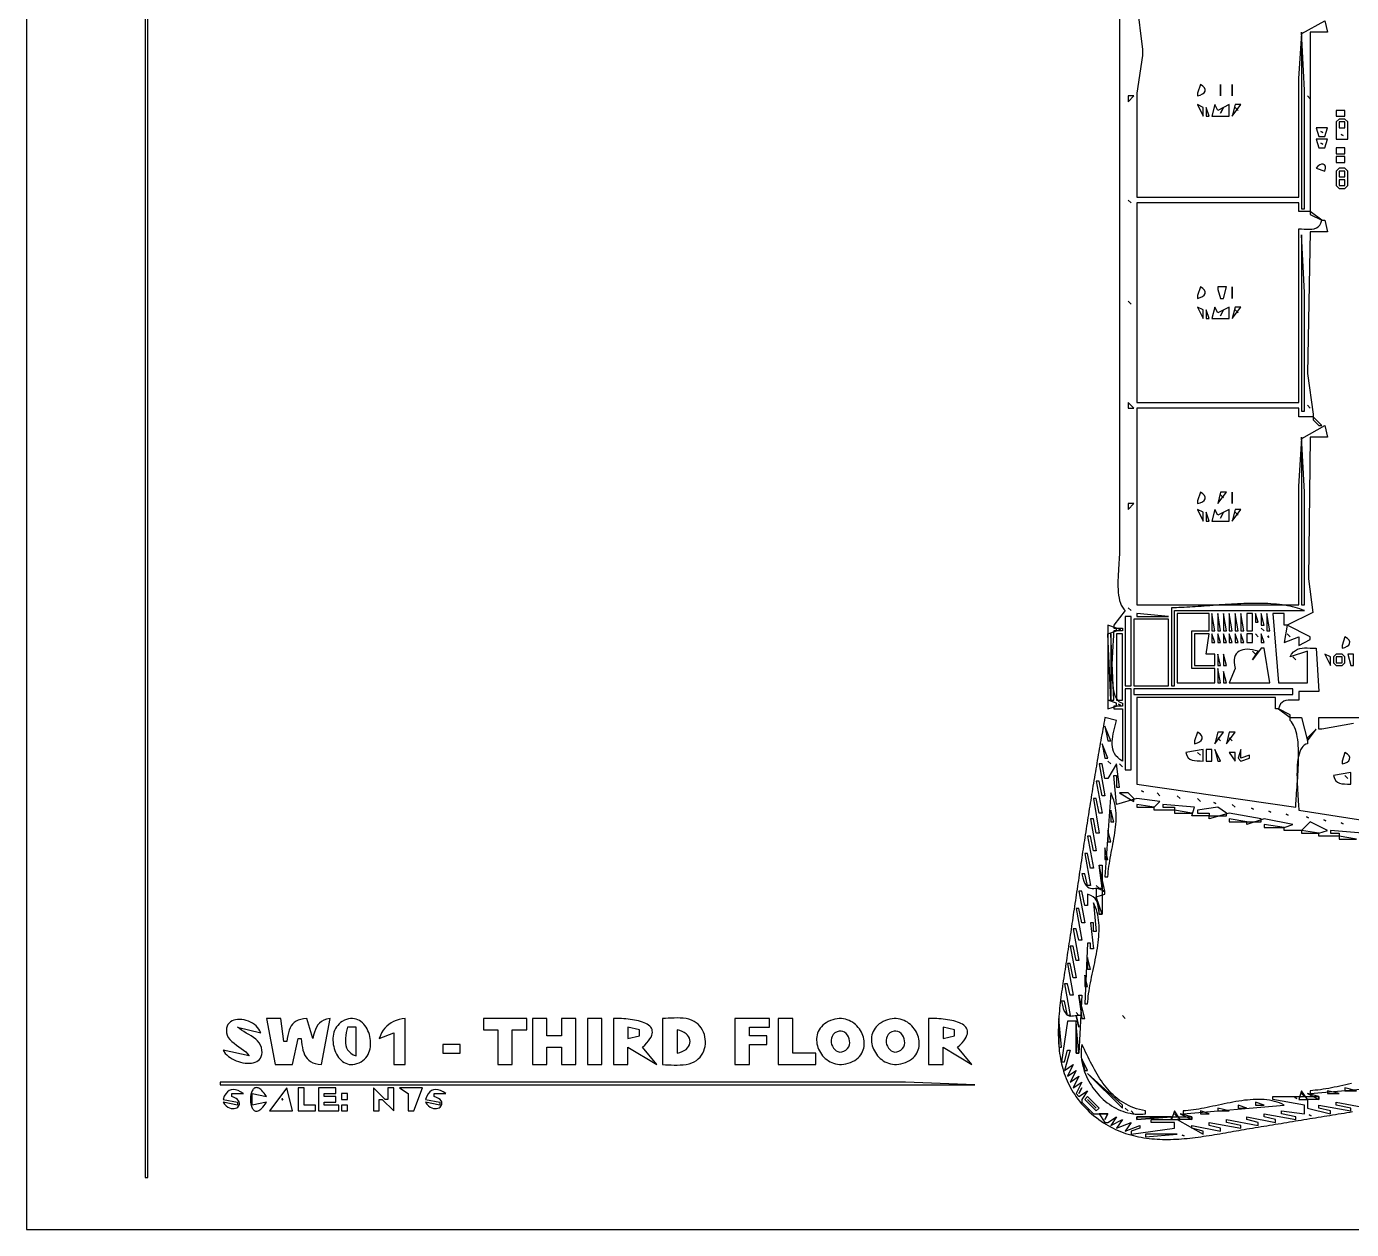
# Model space of a CAD drawing. Extents: x 0 to 1224, y 0 to 792.
# Drawn here: x 0 to 458.3, y 0 to 416 of the extents above; entities that cross this region are included whole.
import ezdxf

# ---------------------------------------------------------------- set-up
doc = ezdxf.new("R2010")
doc.units = 0
for name, color, linetype in [('C142', 142, 'CONTINUOUS'), ('C251', 251, 'CONTINUOUS'), ('C7', 7, 'CONTINUOUS')]:
    doc.layers.add(name, color=color, linetype=linetype)

msp = doc.modelspace()

# ---------------------------------------------------------------- linework, layer by layer
at = {"layer": 'C142'}
for points in [[(77, 60), (68, 62), (68.3418, 61.4213), (68.7641, 60.8717), (69.2586, 60.3538), (69.8168, 59.87), (70.4303, 59.4228), (71.0909, 59.0147), (71.79, 58.6484), (72.5193, 58.3262), (73.2705, 58.0507), (74.035, 57.8244), (74.8046, 57.6498), (75.5708, 57.5295), (76.3253, 57.4659), (77.0596, 57.4616), (77.7655, 57.519), (78.4344, 57.6408), (79.058, 57.8293), (79.628, 58.0871), (80.1358, 58.4168), (80.5732, 58.8208), (80.9318, 59.3016), (81.2031, 59.8619), (81.3788, 60.504), (81.4505, 61.2304), (81.4098, 62.0438), (81.2484, 62.9467), (80.9574, 63.7775), (80.5151, 64.5268), (79.9453, 65.2057), (79.2717, 65.8254), (78.5181, 66.3972), (77.7083, 66.9323), (76.8661, 67.4419), (76.0151, 67.9372), (75.1793, 68.4295), (74.3823, 68.9298), (73.6479, 69.4496), (73, 70), (81, 68), (80.7295, 68.6727), (80.3635, 69.3015), (79.9125, 69.8838), (79.387, 70.4173), (78.7974, 70.8994), (78.1541, 71.3278), (77.4678, 71.6999), (76.7488, 72.0134), (76.0077, 72.2658), (75.2549, 72.4546), (74.501, 72.5775), (73.7563, 72.6319), (73.0314, 72.6154), (72.3367, 72.5256), (71.6828, 72.36), (71.0802, 72.1162), (70.5392, 71.7917), (70.0704, 71.3841), (69.6842, 70.8909), (69.3912, 70.3097), (69.2018, 69.6381), (69.1265, 68.8736), (69.1759, 68.0138), (69.3929, 67.1457), (69.7916, 66.3631), (70.3412, 65.6513), (71.0109, 64.9956), (71.7698, 64.3811), (72.5874, 63.7933), (73.4327, 63.2173), (74.2751, 62.6384), (75.0838, 62.042), (75.828, 61.4133), (76.477, 60.7375), (77, 60)], [(83, 73), (86, 57), (92, 57), (94, 66), (95, 66), (95.1064, 64.9258), (95.2379, 63.907), (95.4034, 62.9464), (95.6117, 62.0466), (95.8716, 61.2104), (96.1921, 60.4405), (96.5819, 59.7397), (97.0501, 59.1108), (97.6054, 58.5565), (98.2568, 58.0795), (99.0131, 57.6826), (99.8831, 57.3686), (100.8758, 57.1401), (102, 57), (105, 73), (103.8063, 72.7359), (102.8136, 72.3776), (101.9959, 71.9241), (101.3273, 71.3743), (100.782, 70.7274), (100.3341, 69.9823), (99.9579, 69.1379), (99.6273, 68.1934), (99.3166, 67.1478), (99, 66), (97, 73), (95.8535, 72.8655), (94.8477, 72.6519), (93.9718, 72.359), (93.2151, 71.9863), (92.5669, 71.5338), (92.0165, 71.001), (91.5531, 70.3876), (91.1661, 69.6934), (90.8446, 68.9181), (90.5779, 68.0614), (90.3554, 67.123), (90.1663, 66.1026), (90, 65), (89, 65), (88, 73), (83, 73)], [(109.228394, 71.968369), (108.6267, 71.5624), (108.091, 71.1035), (107.6195, 70.5964), (107.2109, 70.0464), (106.8635, 69.4583), (106.5758, 68.8373), (106.3462, 68.1883), (106.1733, 67.5165), (106.0555, 66.8269), (105.9913, 66.1244), (105.9791, 65.4142), (106.0174, 64.7013), (106.1047, 63.9907), (106.2394, 63.2875), (106.42, 62.5967), (106.6449, 61.9234), (106.9127, 61.2725), (107.2218, 60.6492), (107.5707, 60.0585), (107.9578, 59.5054), (108.3816, 58.9949), (108.8406, 58.5321), (109.3332, 58.1221), (109.8579, 57.7699), (110.4131, 57.4804), (110.9974, 57.2589), (111.6092, 57.1102), (112.247, 57.0395), (112.9092, 57.0518), (113.5943, 57.1521), (114.3007, 57.3454), (115.027, 57.6369), (115.7716, 58.0316), (116.3731, 58.4374), (116.9088, 58.8963), (117.3803, 59.4034), (117.7889, 59.9534), (118.1363, 60.5415), (118.424, 61.1625), (118.6536, 61.8115), (118.8265, 62.4833), (118.9443, 63.1729), (119.0085, 63.8754), (119.0207, 64.5856), (118.9824, 65.2985), (118.8951, 66.0091), (118.7604, 66.7123), (118.5798, 67.4031), (118.3549, 68.0764), (118.0871, 68.7273), (117.778, 69.3506), (117.4291, 69.9413), (117.042, 70.4944), (116.6182, 71.0049), (116.1592, 71.4677), (115.6666, 71.8777), (115.1419, 72.2299), (114.5867, 72.5194), (114.0024, 72.7409), (113.3906, 72.8896), (112.7528, 72.9603), (112.0906, 72.948), (111.4055, 72.8477), (110.6991, 72.6544), (109.9728, 72.3629), (109.2283, 71.9683)], [(122, 66), (127, 68), (127, 57), (131, 57), (131, 73), (129.8909, 72.8083), (128.8451, 72.563), (127.8631, 72.2589), (126.9456, 71.8906), (126.0932, 71.4529), (125.3064, 70.9405), (124.586, 70.348), (123.9324, 69.6702), (123.3465, 68.9018), (122.8286, 68.0375), (122.3796, 67.072), (122, 66)], [(158, 73), (158, 69), (163, 69), (163, 57), (168, 57), (168, 69), (173, 69), (173, 73), (158, 73)], [(175, 73), (175, 57), (180, 57), (180, 63), (185, 63), (185, 57), (190, 57), (190, 73), (185, 73), (185, 67), (180, 67), (180, 73), (175, 73)], [(194, 73), (194, 57), (199, 57), (199, 73), (194, 73)], [(203, 73), (203, 57), (208, 57), (208, 63), (218, 57), (213, 63), (213.8391, 63.7937), (214.5519, 64.5452), (215.1436, 65.2557), (215.6195, 65.9262), (215.9846, 66.5579), (216.2442, 67.1518), (216.4036, 67.7091), (216.4678, 68.2309), (216.4422, 68.7183), (216.3318, 69.1724), (216.1419, 69.5944), (215.8778, 69.9853), (215.5445, 70.3463), (215.1474, 70.6785), (214.6915, 70.9829), (214.1822, 71.2608), (213.6245, 71.5132), (213.0238, 71.7412), (212.3851, 71.946), (211.7138, 72.1287), (211.0149, 72.2903), (210.2938, 72.432), (209.5555, 72.555), (208.8054, 72.6603), (208.0486, 72.749), (207.2902, 72.8223), (206.5356, 72.8812), (205.7899, 72.9269), (205.0582, 72.9605), (204.3459, 72.9832), (203.6581, 72.9959), (203, 73)], [(220, 73), (220, 57), (220.9565, 56.9854), (221.9514, 56.9511), (222.9743, 56.9108), (224.015, 56.8783), (225.0634, 56.8674), (226.1091, 56.8918), (227.1421, 56.9654), (228.152, 57.102), (229.1286, 57.3154), (230.0618, 57.6193), (230.9413, 58.0277), (231.686, 58.496), (232.3507, 59.036), (232.9355, 59.6398), (233.4408, 60.2994), (233.8667, 61.0068), (234.2135, 61.7543), (234.4814, 62.5337), (234.6706, 63.3373), (234.7814, 64.157), (234.814, 64.9849), (234.7686, 65.8132), (234.6456, 66.6338), (234.445, 67.4388), (234.1672, 68.2204), (233.8124, 68.9705), (233.3808, 69.6813), (232.8726, 70.3448), (232.2881, 70.953), (231.6276, 71.4981), (230.8912, 71.9722), (230.0228, 72.3851), (229.0974, 72.6919), (228.1259, 72.9066), (227.1191, 73.0434), (226.0879, 73.1163), (225.0432, 73.1394), (223.9961, 73.1267), (222.9572, 73.0924), (221.9377, 73.0504), (220.9483, 73.0149), (220, 73)], [(245, 73), (245, 57), (250, 57), (250, 64), (256, 64), (256, 67), (250, 67), (250, 70), (257, 70), (257, 73), (245, 73)], [(260, 73), (260, 57), (273, 57), (273, 61), (265, 61), (265, 73), (260, 73)], [(278.043976, 72.256943), (277.2716, 71.9093), (276.5727, 71.5195), (275.9455, 71.091), (275.3882, 70.627), (274.899, 70.131), (274.4763, 69.6065), (274.1184, 69.0567), (273.8235, 68.4852), (273.5899, 67.8953), (273.4159, 67.2905), (273.2998, 66.6741), (273.2398, 66.0495), (273.2343, 65.4201), (273.2814, 64.7894), (273.3796, 64.1608), (273.527, 63.5376), (273.7219, 62.9233), (273.9627, 62.3213), (274.2476, 61.735), (274.5749, 61.1677), (274.9428, 60.6229), (275.3497, 60.104), (275.7938, 59.6144), (276.2734, 59.1575), (276.7867, 58.7367), (277.3322, 58.3554), (277.908, 58.0171), (278.5124, 57.725), (279.1437, 57.4827), (279.8001, 57.2935), (280.4801, 57.1609), (281.1817, 57.0882), (281.9034, 57.0788), (282.6434, 57.1362), (283.4, 57.2638), (284.1714, 57.4649), (284.956, 57.743), (285.7282, 58.0905), (286.4271, 58.4803), (287.0543, 58.9088), (287.6116, 59.3728), (288.1008, 59.8688), (288.5235, 60.3933), (288.8814, 60.9431), (289.1763, 61.5146), (289.4099, 62.1045), (289.5839, 62.7093), (289.7, 63.3257), (289.76, 63.9503), (289.7655, 64.5797), (289.7184, 65.2104), (289.6202, 65.839), (289.4728, 66.4622), (289.2779, 67.0765), (289.0371, 67.6785), (288.7522, 68.2648), (288.4249, 68.8321), (288.057, 69.3769), (287.6501, 69.8958), (287.206, 70.3854), (286.7264, 70.8423), (286.2131, 71.2631), (285.6676, 71.6444), (285.0918, 71.9827), (284.4874, 72.2748), (283.8561, 72.5171), (283.1997, 72.7063), (282.5197, 72.8389), (281.8181, 72.9116), (281.0964, 72.921), (280.3564, 72.8636), (279.5998, 72.736), (278.8284, 72.5349), (278.0439, 72.2569)], [(297.043976, 72.256943), (296.2716, 71.9093), (295.5727, 71.5195), (294.9455, 71.091), (294.3882, 70.627), (293.899, 70.131), (293.4763, 69.6065), (293.1184, 69.0567), (292.8235, 68.4852), (292.5899, 67.8953), (292.4159, 67.2905), (292.2998, 66.674), (292.2398, 66.0495), (292.2343, 65.4201), (292.2814, 64.7894), (292.3796, 64.1608), (292.527, 63.5376), (292.7219, 62.9233), (292.9627, 62.3213), (293.2476, 61.7349), (293.5749, 61.1676), (293.9428, 60.6229), (294.3497, 60.104), (294.7938, 59.6144), (295.2734, 59.1575), (295.7867, 58.7367), (296.3322, 58.3554), (296.908, 58.017), (297.5124, 57.725), (298.1437, 57.4827), (298.8001, 57.2935), (299.4801, 57.1608), (300.1817, 57.0881), (300.9034, 57.0788), (301.6434, 57.1362), (302.4, 57.2637), (303.1714, 57.4649), (303.956, 57.743), (304.7282, 58.0905), (305.4271, 58.4803), (306.0543, 58.9088), (306.6116, 59.3728), (307.1008, 59.8688), (307.5235, 60.3933), (307.8814, 60.9431), (308.1763, 61.5146), (308.4099, 62.1045), (308.5839, 62.7093), (308.7, 63.3258), (308.76, 63.9503), (308.7655, 64.5797), (308.7184, 65.2104), (308.6202, 65.839), (308.4728, 66.4622), (308.2779, 67.0765), (308.0371, 67.6785), (307.7522, 68.2649), (307.4249, 68.8322), (307.057, 69.3769), (306.6501, 69.8958), (306.206, 70.3854), (305.7264, 70.8423), (305.2131, 71.2631), (304.6676, 71.6444), (304.0918, 71.9828), (303.4874, 72.2748), (302.8561, 72.5171), (302.1997, 72.7063), (301.5197, 72.839), (300.8181, 72.9117), (300.0964, 72.921), (299.3564, 72.8636), (298.5998, 72.7361), (297.8284, 72.5349), (297.0439, 72.2569)], [(312, 73), (312, 57), (317, 57), (317, 63), (327, 57), (322, 63), (322.8391, 63.7937), (323.5519, 64.5452), (324.1436, 65.2557), (324.6195, 65.9262), (324.9846, 66.5579), (325.2443, 67.1518), (325.4036, 67.7091), (325.4678, 68.2309), (325.4422, 68.7183), (325.3318, 69.1724), (325.142, 69.5944), (324.8778, 69.9853), (324.5446, 70.3463), (324.1474, 70.6784), (323.6915, 70.9829), (323.1822, 71.2608), (322.6246, 71.5132), (322.0238, 71.7412), (321.3852, 71.946), (320.7138, 72.1286), (320.015, 72.2903), (319.2938, 72.432), (318.5556, 72.555), (317.8054, 72.6603), (317.0486, 72.749), (316.2903, 72.8222), (315.5356, 72.8812), (314.7899, 72.9269), (314.0583, 72.9605), (313.3459, 72.9832), (312.6581, 72.9959), (312, 73)]]:
    msp.add_lwpolyline(points, dxfattribs=at)
at = {"layer": 'C251'}
for points in [[(374, 209), (374, 206), (377, 207), (377, 208), (374, 209)], [(436, 209), (435, 203), (440, 205), (440, 202), (444, 204), (444, 205), (436, 209)], [(374, 183), (374, 180), (377, 181), (377, 182), (374, 183)], [(370, 118), (370, 115), (373, 116), (373, 117), (370, 118)], [(363, 74), (364, 70), (363, 74)], [(379, 74), (380, 73), (379, 74)], [(144, 64), (144, 61), (150, 61), (150, 64), (144, 64)], [(365, 64), (364.8718, 63.1412), (364.7891, 62.278), (364.7509, 61.4117), (364.7562, 60.5438), (364.8038, 59.6756), (364.8929, 58.8086), (365.0224, 57.944), (365.1912, 57.0833), (365.3983, 56.2278), (365.6427, 55.379), (365.9233, 54.5382), (366.2392, 53.7068), (366.5893, 52.8861), (366.9726, 52.0777), (367.388, 51.2828), (367.8345, 50.5029), (368.3111, 49.7393), (368.8168, 48.9933), (369.3505, 48.2665), (369.9112, 47.5601), (370.4979, 46.8756), (371.1096, 46.2144), (371.7452, 45.5778), (372.4037, 44.9671), (373.084, 44.3839), (373.7852, 43.8294), (374.5062, 43.3051), (375.246, 42.8123), (376.0035, 42.3525), (376.7778, 41.9269), (377.5678, 41.5371), (378.3725, 41.1843), (379.1908, 40.87), (380.0217, 40.5955), (380.8642, 40.3623), (381.7173, 40.1716), (382.5799, 40.025), (383.451, 39.9237), (384.3296, 39.8691), (385.2146, 39.8628), (386.1051, 39.9059), (387, 40), (387, 41), (385.9239, 41.2177), (384.8888, 41.4741), (383.8934, 41.768), (382.9363, 42.0984), (382.0161, 42.4639), (381.1316, 42.8634), (380.2815, 43.2959), (379.4643, 43.76), (378.6788, 44.2546), (377.9236, 44.7786), (377.1974, 45.3308), (376.4988, 45.91), (375.8266, 46.5151), (375.1793, 47.1448), (374.5557, 47.7981), (373.9545, 48.4736), (373.3742, 49.1704), (372.8136, 49.8872), (372.2713, 50.6228), (371.746, 51.376), (371.2364, 52.1458), (370.7411, 52.9309), (370.2588, 53.7301), (369.7882, 54.5424), (369.3279, 55.3664), (368.8766, 56.2011), (368.4329, 57.0453), (367.9956, 57.8978), (367.5633, 58.7575), (367.1347, 59.6231), (366.7084, 60.4935), (366.2831, 61.3676), (365.8575, 62.2441), (365.4302, 63.122), (365, 64)], [(441, 48), (440, 45), (443, 45), (441, 48)], [(397, 41), (396, 38), (399, 38), (397, 41)]]:
    msp.add_lwpolyline(points, dxfattribs=at)
at = {"layer": 'C7'}
for points in [[(0, 792), (0, 0), (1224, 0), (1224, 792), (0, 792)], [(41, 774), (41, 18), (42, 18), (42, 773), (1184, 773), (1184, 18), (1185, 18), (1185, 774), (41, 774)], [(378, 513), (378, 289), (378, 234), (377.9876, 233.2529), (377.9535, 232.4395), (377.9026, 231.5675), (377.8394, 230.6445), (377.7688, 229.6781), (377.6954, 228.676), (377.624, 227.6457), (377.5593, 226.5949), (377.506, 225.5313), (377.4688, 224.4623), (377.4525, 223.3958), (377.4617, 222.3392), (377.5013, 221.3002), (377.5759, 220.2864), (377.6902, 219.3056), (377.849, 218.3652), (378.057, 217.4729), (378.3189, 216.6363), (378.6394, 215.8631), (379.0233, 215.1609), (379.4752, 214.5373), (380, 214), (376, 209), (376, 208), (379, 208), (379, 207), (376, 207), (375.9908, 206.4112), (375.9653, 205.7351), (375.926, 204.9793), (375.8758, 204.1513), (375.8173, 203.2585), (375.7533, 202.3085), (375.6864, 201.3089), (375.6194, 200.2672), (375.555, 199.191), (375.4959, 198.0876), (375.4449, 196.9647), (375.4046, 195.8299), (375.3778, 194.6906), (375.3672, 193.5543), (375.3755, 192.4287), (375.4055, 191.3212), (375.4598, 190.2393), (375.5411, 189.1907), (375.6523, 188.1827), (375.7959, 187.223), (375.9748, 186.3191), (376.1916, 185.4786), (376.4491, 184.7088), (376.7499, 184.0175), (377.0969, 183.412), (377.4926, 182.9), (377.9399, 182.489), (378.4414, 182.1865), (379, 182), (379, 181), (376, 181), (376, 180), (379, 180), (379, 162), (378.1212, 162.5577), (377.3893, 163.1708), (376.7937, 163.8348), (376.3243, 164.5454), (375.9706, 165.2979), (375.7224, 166.0882), (375.5693, 166.9116), (375.501, 167.7639), (375.5073, 168.6405), (375.5776, 169.537), (375.7019, 170.4491), (375.8696, 171.3723), (376.0706, 172.3022), (376.2944, 173.2343), (376.5308, 174.1643), (376.7694, 175.0876), (377, 176), (373, 177), (372.8154, 176.017), (372.6319, 175.0337), (372.4496, 174.0501), (372.2683, 173.0663), (372.0882, 172.0822), (371.9091, 171.0978), (371.7311, 170.1132), (371.5541, 169.1283), (371.3781, 168.1432), (371.2032, 167.1578), (371.0292, 166.1722), (370.8561, 165.1863), (370.6841, 164.2002), (370.5129, 163.2139), (370.3427, 162.2274), (370.1733, 161.2406), (370.0049, 160.2537), (369.8372, 159.2665), (369.6705, 158.2792), (369.5045, 157.2916), (369.3394, 156.3038), (369.175, 155.3159), (369.0114, 154.3278), (368.8486, 153.3395), (368.6865, 152.351), (368.5251, 151.3624), (368.3644, 150.3736), (368.2044, 149.3847), (368.0451, 148.3956), (367.8864, 147.4063), (367.7284, 146.4169), (367.5709, 145.4274), (367.4141, 144.4378), (367.2578, 143.448), (367.1021, 142.4581), (366.9469, 141.4681), (366.7922, 140.478), (366.6381, 139.4878), (366.4844, 138.4975), (366.3312, 137.5071), (366.1785, 136.5166), (366.0262, 135.526), (365.8743, 134.5353), (365.7228, 133.5446), (365.5717, 132.5538), (365.4209, 131.5629), (365.2705, 130.5719), (365.1205, 129.5809), (364.9707, 128.5899), (364.8212, 127.5988), (364.6721, 126.6077), (364.5231, 125.6165), (364.3744, 124.6254), (364.226, 123.6341), (364.0777, 122.6429), (363.9296, 121.6517), (363.7817, 120.6604), (363.634, 119.6692), (363.4864, 118.6779), (363.3389, 117.6867), (363.1915, 116.6954), (363.0442, 115.7042), (362.8969, 114.713), (362.7497, 113.7218), (362.6026, 112.7307), (362.4554, 111.7396), (362.3082, 110.7485), (362.161, 109.7575), (362.0138, 108.7665), (361.8665, 107.7756), (361.7192, 106.7847), (361.5717, 105.794), (361.4241, 104.8032), (361.2764, 103.8126), (361.1286, 102.822), (360.9806, 101.8316), (360.8324, 100.8412), (360.684, 99.8509), (360.5354, 98.8607), (360.3865, 97.8707), (360.2374, 96.8807), (360.088, 95.8909), (359.9384, 94.9011), (359.7884, 93.9115), (359.6381, 92.9221), (359.4875, 91.9328), (359.3365, 90.9436), (359.1851, 89.9545), (359.0334, 88.9656), (358.8812, 87.9769), (358.7286, 86.9883), (358.5756, 86), (358.4294, 85.05), (358.286, 84.0997), (358.146, 83.1494), (358.0099, 82.1993), (357.8782, 81.2495), (357.7517, 80.3002), (357.6308, 79.3517), (357.5162, 78.4041), (357.4084, 77.4577), (357.3081, 76.5127), (357.2158, 75.5692), (357.1321, 74.6275), (357.0576, 73.6878), (356.9929, 72.7502), (356.9386, 71.815), (356.8952, 70.8824), (356.8633, 69.9525), (356.8436, 69.0257), (356.8366, 68.102), (356.8429, 67.1817), (356.8631, 66.265), (356.8978, 65.3521), (356.9476, 64.4432), (357.0129, 63.5385), (357.0946, 62.6382), (357.193, 61.7425), (357.3089, 60.8516), (357.4427, 59.9657), (357.5952, 59.085), (357.7668, 58.2097), (357.9582, 57.3401), (358.1699, 56.4762), (358.4025, 55.6184), (358.6567, 54.7668), (358.9329, 53.9217), (359.2319, 53.0831), (359.5541, 52.2515), (359.9002, 51.4268), (360.2708, 50.6094), (360.6664, 49.7994), (361.0876, 48.9971), (361.535, 48.2026), (362.0092, 47.4161), (362.5108, 46.6379), (363.0404, 45.8682), (363.5986, 45.1071), (364.1859, 44.3549), (364.8029, 43.6118), (365.4502, 42.8779), (366.1284, 42.1534), (366.8382, 41.4387), (367.58, 40.7338), (368.3545, 40.039), (369.1622, 39.3545), (370.0038, 38.6805), (370.8116, 38.0697), (371.6269, 37.4897), (372.4493, 36.9397), (373.2786, 36.4192), (374.1148, 35.9275), (374.9574, 35.4641), (375.8065, 35.0282), (376.6618, 34.6193), (377.523, 34.2367), (378.3901, 33.8799), (379.2627, 33.5483), (380.1407, 33.2411), (381.024, 32.9578), (381.9123, 32.6978), (382.8053, 32.4604), (383.703, 32.2451), (384.6052, 32.0512), (385.5115, 31.8781), (386.4219, 31.7252), (387.3362, 31.5918), (388.2541, 31.4774), (389.1754, 31.3813), (390.1, 31.303), (391.0277, 31.2417), (391.9582, 31.1969), (392.8915, 31.168), (393.8272, 31.1543), (394.7651, 31.1552), (395.7052, 31.1701), (396.6472, 31.1985), (397.5908, 31.2396), (398.536, 31.2928), (399.4825, 31.3576), (400.4301, 31.4333), (401.3786, 31.5193), (402.3278, 31.615), (403.2776, 31.7197), (404.2277, 31.8329), (405.1779, 31.954), (406.1281, 32.0822), (407.078, 32.217), (408.0275, 32.3578), (408.9764, 32.504), (409.9244, 32.6549), (410.8714, 32.81), (411.8172, 32.9685), (412.7615, 33.1299), (413.7043, 33.2936), (414.6452, 33.459), (415.5841, 33.6254), (416.5208, 33.7922), (417.4552, 33.9588), (418.3869, 34.1246), (419.3159, 34.2889), (420.2418, 34.4512), (421.1646, 34.6109), (422.0841, 34.7672), (423, 34.9197), (423.9898, 35.0824), (424.9796, 35.2452), (425.9695, 35.4079), (426.9594, 35.5707), (427.9493, 35.7335), (428.9392, 35.8963), (429.9292, 36.0592), (430.9192, 36.222), (431.9092, 36.3848), (432.8992, 36.5476), (433.8893, 36.7103), (434.8794, 36.8731), (435.8695, 37.0359), (436.8597, 37.1986), (437.8498, 37.3613), (438.84, 37.524), (439.8302, 37.6867), (440.8205, 37.8493), (441.8108, 38.012), (442.8011, 38.1745), (443.7914, 38.3371), (444.7817, 38.4995), (445.7721, 38.662), (446.7625, 38.8244), (447.7529, 38.9867), (448.7434, 39.149), (449.7338, 39.3112), (450.7243, 39.4734), (451.7148, 39.6355), (452.7054, 39.7976), (453.696, 39.9596), (454.6866, 40.1215), (455.6772, 40.2833), (456.6678, 40.4451), (457.6585, 40.6067), (458.6492, 40.7683)], [(384, 424), (386, 408), (386, 407), (386, 406), (384, 393), (384, 357), (440, 357), (440, 398), (441.027771, 413.566345), (449, 418), (450, 414), (444, 414), (444, 352), (440, 352), (440, 355), (384, 355), (384, 286), (440, 286), (440, 346), (440.9583, 345.98), (441.9097, 345.9379), (442.841, 345.9006), (443.7393, 345.895), (444.5914, 345.948), (445.3841, 346.0863), (446.1045, 346.337), (446.7393, 346.7268), (447.2756, 347.2826), (447.7002, 348.0314), (448, 349), (449, 349), (450, 345), (444, 345), (443, 296), (445, 282), (445, 281), (440, 281), (440, 284), (384, 284), (384, 216), (440, 216), (440, 257), (441.027771, 273.566345), (449, 278), (450, 274), (444, 274), (443.425171, 225), (444.828705, 213.394287), (436, 209), (435, 209), (435, 213), (431, 213), (433, 189), (443, 189), (443, 200), (437, 198), (437.5524, 198.9577), (438.1632, 199.7014), (438.8306, 200.2566), (439.553, 200.6491), (440.3285, 200.9047), (441.1554, 201.0489), (442.032, 201.1075), (442.9565, 201.1062), (443.9272, 201.0707), (444.9422, 201.0267), (446, 201), (447, 186), (440, 186), (440, 183), (439.0083, 183.0163), (438.0571, 183.0447), (437.1554, 183.0542), (436.3125, 183.0141), (435.5375, 182.8934), (434.8394, 182.6612), (434.2275, 182.2866), (433.7109, 181.7388), (433.2986, 180.9869), (433, 180), (432, 180), (432, 184), (384, 184), (384, 154), (439, 146), (439.0089, 146.6686), (439.0343, 147.4024), (439.0742, 148.1967), (439.1262, 149.0466), (439.1885, 149.9473), (439.2588, 150.8941), (439.335, 151.8821), (439.4151, 152.9066), (439.4969, 153.9629), (439.5783, 155.046), (439.6572, 156.1513), (439.7315, 157.2739), (439.7991, 158.4091), (439.8578, 159.552), (439.9056, 160.698), (439.9404, 161.8421), (439.9599, 162.9797), (439.9623, 164.1059), (439.9452, 165.216), (439.9067, 166.3051), (439.8445, 167.3685), (439.7567, 168.4014), (439.641, 169.399), (439.4954, 170.3565), (439.3178, 171.2692), (439.106, 172.1322), (438.8579, 172.9408), (438.5715, 173.6902), (438.2446, 174.3756), (437.8751, 174.9922), (437.4609, 175.5353), (437, 176), (437, 177), (441, 177), (443, 169), (443, 168), (442.412, 167.8043), (441.8881, 167.489), (441.4249, 167.0624), (441.0192, 166.5328), (440.6677, 165.9085), (440.3671, 165.1977), (440.1141, 164.4088), (439.9054, 163.5501), (439.7379, 162.6298), (439.6081, 161.6563), (439.5127, 160.6378), (439.4486, 159.5827), (439.4125, 158.4992), (439.4009, 157.3957), (439.4107, 156.2805), (439.4387, 155.1617), (439.4814, 154.0478), (439.5356, 152.947), (439.598, 151.8677), (439.6654, 150.8181), (439.7345, 149.8065), (439.8019, 148.8412), (439.8645, 147.9305), (439.9188, 147.0828), (439.9617, 146.3062), (439.9898, 145.6092), (440, 145), (485, 138)], [(441, 414), (441, 353), (442, 353), (442, 394), (441, 414)], [(406, 396), (405, 393), (405, 392), (405.971, 392.2821), (406.7403, 392.6607), (407.2878, 393.1186), (407.5935, 393.6387), (407.6376, 394.204), (407.4, 394.7973), (406.8608, 395.4017), (406, 396)], [(413, 396), (413, 392), (413, 396)], [(417, 396), (417, 392), (417, 396)], [(381, 392), (381, 390), (383, 392), (381, 392)], [(443, 392), (444, 391), (443, 392)], [(405, 389), (407, 385), (407, 386), (407, 388), (405, 389)], [(408, 388), (408, 385), (409, 385), (408, 388)], [(411, 389), (410, 385), (416, 385), (416, 389), (412, 387), (411, 389)], [(414, 388), (413, 386), (414, 388)], [(418, 389), (417, 385), (420, 389), (418, 389)], [(418, 388), (419, 387), (418, 388)], [(453, 387), (453, 385), (456, 385), (456, 387), (453, 387)], [(446, 381), (447, 378), (449, 378), (450, 381), (446, 381)], [(454, 384), (453, 383), (453, 377), (457, 377), (457, 383), (456, 384), (454, 384)], [(454, 383), (454, 381), (456, 381), (456, 383), (454, 383)], [(446, 377), (447, 374), (449, 374), (450, 377), (446, 377)], [(447.666656, 379.666656), (448.333344, 379.333344), (447.666656, 379.666656)], [(454.666656, 378.666656), (455.333344, 378.333344), (454.666656, 378.666656)], [(447.666656, 375.666656), (448.333344, 375.333344), (447.666656, 375.666656)], [(453, 374), (453, 372), (456, 372), (456, 374), (453, 374)], [(446, 367), (449, 366), (449.2463, 366.9568), (449.2031, 367.6658), (448.9263, 368.1321), (448.472, 368.3608), (447.8961, 368.3568), (447.2548, 368.1253), (446.6041, 367.6713), (446, 367)], [(453, 371), (453, 369), (456, 369), (456, 371), (453, 371)], [(454, 367), (453, 366), (453, 361), (454, 360), (456, 360), (457, 361), (457, 366), (456, 367), (454, 367)], [(454, 366), (454, 364), (456, 364), (456, 366), (454, 366)], [(454, 363), (454, 361), (456, 361), (456, 363), (454, 363)], [(381, 356), (382, 355), (381, 356)], [(444, 352), (444, 351), (448, 349), (444, 352)], [(441, 344), (441, 283), (442, 283), (442, 324), (441, 344)], [(406, 326), (405, 323), (405, 322), (405.971, 322.2821), (406.7403, 322.6607), (407.2878, 323.1186), (407.5935, 323.6387), (407.6376, 324.204), (407.4, 324.7973), (406.8608, 325.4017), (406, 326)], [(412, 326), (412, 325), (413, 322), (414, 322), (415, 326), (412, 326)], [(417, 326), (417, 322), (417, 326)], [(381, 321), (382, 320), (381, 321)], [(405, 319), (407, 315), (407, 316), (407, 318), (405, 319)], [(408, 318), (408, 315), (409, 315), (408, 318)], [(411, 319), (410, 315), (416, 315), (416, 319), (412, 317), (411, 319)], [(414, 318), (413, 316), (414, 318)], [(418, 319), (417, 315), (420, 319), (418, 319)], [(418, 318), (419, 317), (418, 318)], [(381, 286), (381, 284), (383, 284), (381, 286)], [(443, 285), (444, 284), (443, 285)], [(445, 281), (445, 280), (447, 278), (448, 278), (445, 281)], [(441, 274), (441, 216), (442, 216), (442, 255), (441, 274)], [(406, 255), (405, 252), (405, 251), (405.971, 251.2821), (406.7403, 251.6607), (407.2878, 252.1186), (407.5935, 252.6387), (407.6376, 253.204), (407.4, 253.7973), (406.8608, 254.4017), (406, 255)], [(413, 255), (412, 251), (415, 255), (413, 255)], [(413, 254), (414, 253), (413, 254)], [(417, 255), (417, 251), (417, 255)], [(381, 251), (381, 249), (383, 251), (381, 251)], [(405, 249), (407, 245), (407, 246), (407, 248), (405, 249)], [(408, 248), (408, 245), (409, 245), (408, 248)], [(411, 249), (410, 245), (416, 245), (416, 249), (412, 247), (411, 249)], [(414, 248), (413, 246), (414, 248)], [(418, 249), (417, 245), (420, 249), (418, 249)], [(418, 248), (419, 247), (418, 248)], [(396, 215), (396, 188), (397, 188), (397, 214), (442, 214), (441.2257, 214.3076), (440.4276, 214.5915), (439.6068, 214.8524), (438.7642, 215.0911), (437.9007, 215.3083), (437.0175, 215.5047), (436.1155, 215.6812), (435.1956, 215.8384), (434.2589, 215.9772), (433.3064, 216.0982), (432.339, 216.2023), (431.3578, 216.2902), (430.3637, 216.3626), (429.3577, 216.4202), (428.3409, 216.464), (427.3142, 216.4945), (426.2786, 216.5126), (425.2351, 216.519), (424.1847, 216.5144), (423.1284, 216.4996), (422.0672, 216.4754), (421.0021, 216.4426), (419.934, 216.4017), (418.8639, 216.3537), (417.793, 216.2993), (416.722, 216.2392), (415.6521, 216.1742), (414.5843, 216.105), (413.5194, 216.0324), (412.4586, 215.9571), (411.4027, 215.88), (410.3529, 215.8016), (409.3101, 215.7229), (408.2752, 215.6445), (407.2493, 215.5672), (406.2334, 215.4918), (405.2284, 215.419), (404.2354, 215.3496), (403.2554, 215.2842), (402.2892, 215.2237), (401.338, 215.1689), (400.4028, 215.1204), (399.4844, 215.079), (398.5839, 215.0456), (397.7024, 215.0207), (396.8407, 215.0053), (396, 215)], [(380, 212), (380, 188), (382, 188), (382, 212), (380, 212)], [(381, 215), (382, 214), (381, 215)], [(383, 211), (383, 188), (395, 188), (395, 211), (383, 211)], [(384, 213), (384, 212), (395, 212), (384, 213)], [(398, 213), (398, 189), (411, 189), (411, 194), (403, 194), (403, 207), (409, 207), (409, 213), (398, 213)], [(410, 213), (410, 207), (411, 207), (410, 213)], [(412, 213), (412, 207), (413, 207), (412, 213)], [(414, 213), (414, 207), (415, 207), (414, 213)], [(416, 213), (416, 207), (417, 207), (416, 213)], [(418, 213), (418, 207), (419, 207), (418, 213)], [(420, 213), (420, 207), (421, 207), (420, 213)], [(422, 213), (422, 207), (424, 207), (424, 213), (422, 213)], [(425, 213), (425, 210), (426, 210), (425, 213)], [(427, 213), (427, 209), (428, 209), (427, 213)], [(429, 213), (429, 207), (430, 207), (429, 213)], [(377.666656, 207.666672), (378.333344, 207.333328), (377.666656, 207.666672)], [(427, 208), (428, 207), (427, 208)], [(374, 206), (374, 183), (375, 183), (374, 206)], [(375, 206), (375, 183), (376, 183), (375, 206)], [(377, 206), (377, 183), (379, 183), (379, 206), (377, 206)], [(404, 206), (404, 195), (411, 195), (411, 199), (408, 199), (409, 206), (404, 206)], [(410, 206), (410, 203), (411, 203), (410, 206)], [(412, 206), (412, 203), (413, 203), (412, 206)], [(414, 206), (414, 203), (415, 203), (414, 206)], [(416, 206), (416, 203), (417, 203), (416, 206)], [(418, 206), (418, 203), (419, 203), (418, 206)], [(420, 206), (420, 203), (421, 203), (420, 206)], [(422, 206), (422, 203), (424, 203), (424, 206), (422, 206)], [(425, 206), (426, 205), (425, 206)], [(427, 206), (427, 203), (428, 203), (427, 206)], [(429.333344, 205.333328), (429.666656, 204.666672), (429.333344, 205.333328)], [(436, 206), (437, 205), (436, 206)], [(456, 205), (455, 202), (455, 201), (455.971, 201.2821), (456.7403, 201.6607), (457.2878, 202.1185), (457.5935, 202.6386), (457.6376, 203.2039), (457.4, 203.7973), (456.8608, 204.4016), (456, 205)], [(412, 199), (412, 195), (413, 195), (412, 199)], [(414, 199), (414, 195), (415, 195), (414, 199)], [(418, 194), (416, 189), (430, 189), (428, 201), (427, 201), (424, 197), (426, 200), (424.9926, 200.2657), (424.0241, 200.4608), (423.1004, 200.5821), (422.228, 200.6263), (421.4128, 200.5903), (420.6611, 200.471), (419.9792, 200.2652), (419.3732, 199.9697), (418.8492, 199.5815), (418.4135, 199.0973), (418.0723, 198.5139), (417.8317, 197.8283), (417.698, 197.0373), (417.6774, 196.1376), (417.776, 195.1262), (418, 194)], [(424, 200), (425, 199), (424, 200)], [(438, 198), (439, 197), (438, 198)], [(449, 199), (451, 195), (451, 196), (451, 198), (449, 199)], [(453, 199), (452, 198), (452, 196), (453, 195), (455, 195), (456, 196), (456, 198), (455, 199), (453, 199)], [(453, 198), (453, 196), (455, 196), (455, 198), (453, 198)], [(457, 199), (458, 195), (459, 195), (459, 199), (457, 199)], [(412, 194), (412, 189), (413, 189), (412, 194)], [(414, 193), (414, 189), (415, 189), (414, 193)], [(380, 187), (380, 159), (382, 159), (382, 187), (380, 187)], [(383, 187), (383, 185), (438, 185), (438, 187), (383, 187)], [(377.666656, 181.666672), (378.333344, 181.333328), (377.666656, 181.666672)], [(433, 180), (437, 177), (437, 178), (433, 180)], [(459, 175), (448, 173), (447, 173), (447, 177), (474, 177)], [(373, 174), (374, 169), (375, 169), (373, 174)], [(405, 172), (404, 169), (404, 168), (404.971, 168.2821), (405.7403, 168.6607), (406.2878, 169.1186), (406.5935, 169.6387), (406.6376, 170.204), (406.4, 170.7973), (405.8608, 171.4017), (405, 172)], [(412, 172), (411, 168), (414, 172), (412, 172)], [(412, 170), (413, 169), (412, 170)], [(416, 172), (415, 168), (418, 172), (416, 172)], [(416, 170), (417, 169), (416, 170)], [(446, 173), (443, 170), (443, 169), (446, 173)], [(372, 168), (373, 163), (374, 163), (372, 168)], [(401, 165), (401.3339, 163.9248), (401.8014, 163.1559), (402.3952, 162.6401), (403.1078, 162.3245), (403.9319, 162.1557), (404.8603, 162.0808), (405.8854, 162.0466), (407, 162), (407, 166), (401, 165)], [(405, 165), (406, 164), (405, 165)], [(408, 166), (408, 162), (409, 162), (410, 162), (410, 166), (408, 166)], [(411, 166), (412, 162), (413, 162), (411, 166)], [(416, 165), (418, 162), (418, 165), (416, 165)], [(420, 166), (419, 163), (420, 162), (423, 163), (423, 164), (420, 163), (420, 166)], [(456, 165), (455, 162), (455, 161), (455.971, 161.2821), (456.7403, 161.6607), (457.2878, 162.1186), (457.5935, 162.6387), (457.6376, 163.204), (457.4, 163.7973), (456.8608, 164.4017), (456, 165)], [(462, 137), (451, 138), (451, 137), (454, 137), (454, 136), (447, 136), (447, 137), (450, 138), (444, 141), (441, 138), (435, 138), (435, 139), (438, 140), (428, 142), (422, 140), (422, 141), (427, 141), (427, 142), (416, 144), (409, 142), (409, 143), (415, 143), (415, 144), (412, 146), (405, 145), (405, 144), (409, 144), (409, 143), (403, 143), (404, 146), (393, 147), (393, 146), (397, 146), (397, 145), (390, 145), (390, 146), (392, 148), (384, 149), (377, 147), (376, 157), (377, 157), (377, 153), (378, 153), (377, 161), (374, 156), (373, 156), (372, 161), (371, 161), (373, 150), (372, 150), (371, 155), (370, 155), (372, 144), (371, 144), (370, 149), (369, 149), (371, 137), (370, 137), (369, 142), (368, 142), (370, 131), (369, 131), (368, 136), (367, 136), (369, 125), (368, 125), (367, 130), (366, 130), (368, 119), (367, 119), (366, 123), (365, 123), (365.2895, 121.5985), (365.637, 120.4765), (366.0359, 119.6043), (366.48, 118.9521), (366.9628, 118.4903), (367.478, 118.1891), (368.0192, 118.0189), (368.58, 117.9499), (369.1541, 117.9526), (369.735, 117.9971), (370.3165, 118.0537), (370.892, 118.0929), (371.4553, 118.0849), (372, 118), (371, 126), (372, 126), (372, 109), (371, 109), (370.9274, 110.1391), (370.8234, 111.1795), (370.6616, 112.1247), (370.4157, 112.9785), (370.0592, 113.7443), (369.5658, 114.4257), (368.909, 115.0264), (368.0625, 115.55), (367, 116), (367, 112), (366, 112), (365, 117), (364, 117), (366, 106), (365, 106), (364, 111), (363, 111), (365, 100), (364, 100), (363, 104), (362, 104), (364, 93), (363, 93), (362, 98), (361, 98), (363, 87), (362, 87), (361, 92), (360, 92), (362, 81), (361, 81), (360, 85), (359, 85), (361, 74), (360, 74), (359, 79), (358, 79), (358.2784, 77.5784), (358.5895, 76.4346), (358.932, 75.5404), (359.3046, 74.8675), (359.7058, 74.3877), (360.1343, 74.0727), (360.5888, 73.8945), (361.068, 73.8246), (361.5705, 73.8349), (362.095, 73.8972), (362.6401, 73.9832), (363.2045, 74.0647), (363.7868, 74.1135), (364.3858, 74.1013), (365, 74), (364, 81), (365, 81), (364, 61), (363, 61), (363, 72), (360, 72), (358, 58), (359, 58), (360, 62), (361, 62), (359, 55), (362, 57), (360, 53), (363, 55), (361, 51), (364, 53), (362, 49), (365, 51), (363, 47), (364, 46), (367, 48), (365, 45), (365, 44), (369, 40), (370, 40), (374, 40), (371, 40), (373, 37), (374, 37), (377, 39), (375, 36), (379, 38), (377, 35), (382, 37), (380, 34), (385, 36), (385, 35), (382, 34), (382, 33), (397, 35), (397, 37), (389, 37), (389, 38), (396, 38), (396, 39), (384, 38), (384, 39), (403, 39), (403, 38), (398, 38), (407, 33), (407, 34), (403, 35), (403, 36), (413, 34), (413, 35), (409, 36), (409, 37), (420, 35), (420, 36), (415, 37), (415, 38), (426, 36), (426, 37), (422, 38), (422, 39), (432, 37), (432, 38), (428, 39), (428, 40), (439, 38), (439, 39), (434, 40), (434, 41), (442, 40), (442, 43), (431, 45), (431, 46), (447, 46), (447, 45), (443, 45), (443, 42), (451, 40), (451, 41), (447, 42), (447, 43), (458, 41), (458, 42), (453, 43), (453, 44), (464, 42)], [(374, 162), (375, 161), (374, 162)], [(378, 161), (379, 160), (378, 161)], [(452, 157), (452.3339, 155.9248), (452.8014, 155.1559), (453.3951, 154.6401), (454.1078, 154.3245), (454.9319, 154.1557), (455.8602, 154.0808), (456.8854, 154.0466), (458, 154), (458, 158), (452, 157)], [(456, 157), (457, 156), (456, 157)], [(385.666656, 151.666672), (386.333344, 151.333328), (385.666656, 151.666672)], [(375, 151), (373, 122), (374, 122), (374.0522, 122.889), (374.1312, 123.7911), (374.2341, 124.705), (374.3579, 125.6298), (374.4998, 126.5645), (374.6568, 127.508), (374.8261, 128.4594), (375.0047, 129.4176), (375.1897, 130.3816), (375.3782, 131.3503), (375.5674, 132.3229), (375.7542, 133.2982), (375.9358, 134.2753), (376.1093, 135.253), (376.2718, 136.2305), (376.4204, 137.2067), (376.5521, 138.1805), (376.6641, 139.151), (376.7534, 140.1171), (376.8171, 141.0778), (376.8524, 142.0321), (376.8563, 142.9791), (376.826, 143.9176), (376.7584, 144.8466), (376.6507, 145.7652), (376.5001, 146.6723), (376.3035, 147.5669), (376.0581, 148.448), (375.761, 149.3145), (375.4092, 150.1655), (375, 151)], [(378, 151), (383, 148), (383, 149), (381, 151), (378, 151)], [(384, 147), (384, 146), (390, 146), (384, 147)], [(391, 151), (392, 150), (391, 151)], [(398, 150), (399, 149), (398, 150)], [(405, 149), (406, 148), (405, 149)], [(410.666656, 147.666672), (411.333344, 147.333328), (410.666656, 147.666672)], [(417, 147), (418, 146), (417, 147)], [(375, 145), (375, 141), (376, 141), (375, 145)], [(397, 145), (397, 144), (403, 144), (397, 145)], [(423.666656, 145.666672), (424.333344, 145.333328), (423.666656, 145.666672)], [(429.666656, 144.666672), (430.333344, 144.333328), (429.666656, 144.666672)], [(435.666656, 143.666672), (436.333344, 143.333328), (435.666656, 143.666672)], [(442.666656, 142.666672), (443.333344, 142.333328), (442.666656, 142.666672)], [(374, 138), (374, 134), (375, 134), (374, 138)], [(416, 142), (416, 141), (422, 141), (416, 142)], [(428, 140), (428, 139), (435, 139), (428, 140)], [(441, 138), (441, 137), (447, 137), (441, 138)], [(448.666656, 141.666672), (449.333344, 141.333328), (448.666656, 141.666672)], [(454.666656, 140.666672), (455.333344, 140.333328), (454.666656, 140.666672)], [(454, 136), (454, 135), (460, 135), (454, 136)], [(373, 132), (373, 128), (374, 128), (373, 132)], [(371, 126), (372, 117), (373, 117), (371, 126)], [(370, 119), (371, 118), (370, 119)], [(370, 115), (371, 109), (372, 109), (370, 115)], [(369, 113), (370, 103), (369, 103), (369, 106), (368, 106), (369, 97), (368, 97), (368, 99), (367, 99), (366, 78), (367, 78), (367.05, 78.8629), (367.1256, 79.743), (367.2243, 80.6392), (367.3442, 81.5504), (367.4829, 82.4756), (367.6385, 83.4136), (367.8087, 84.3635), (367.9913, 85.324), (368.1842, 86.2942), (368.3852, 87.2729), (368.5923, 88.2591), (368.8031, 89.2517), (369.0156, 90.2497), (369.2276, 91.2519), (369.437, 92.2573), (369.6415, 93.2647), (369.8391, 94.2732), (370.0275, 95.2817), (370.2046, 96.289), (370.3683, 97.2941), (370.5163, 98.2959), (370.6466, 99.2934), (370.7569, 100.2854), (370.8452, 101.2709), (370.9092, 102.2489), (370.9468, 103.2181), (370.9558, 104.1776), (370.9341, 105.1263), (370.8796, 106.0631), (370.7899, 106.9869), (370.6631, 107.8967), (370.4969, 108.7913), (370.2892, 109.6698), (370.0378, 110.5309), (369.7406, 111.3737), (369.3953, 112.1971), (369, 113)], [(367, 94), (367, 90), (368, 90), (367, 94)], [(366, 88), (366, 84), (367, 84), (366, 88)], [(364, 81), (365, 73), (366, 73), (364, 81)], [(363, 75), (364, 74), (363, 75)], [(111, 70), (110.7791, 69.0319), (110.5824, 68.0726), (110.4238, 67.1286), (110.3171, 66.2067), (110.2765, 65.3135), (110.3157, 64.4556), (110.4488, 63.6398), (110.6897, 62.8726), (111.0524, 62.1608), (111.5509, 61.5109), (112.199, 60.9297), (113.0107, 60.4239), (114, 60), (114, 70), (111, 70)], [(208, 70), (208, 66), (212, 67), (212, 69), (208, 70)], [(225, 69), (225, 61), (225.9449, 61.2114), (226.7787, 61.5052), (227.5014, 61.8708), (228.1128, 62.2981), (228.6131, 62.7768), (229.0022, 63.2966), (229.2802, 63.8473), (229.4469, 64.4184), (229.5025, 64.9999), (229.4469, 65.5814), (229.2802, 66.1526), (229.0022, 66.7032), (228.6131, 67.223), (228.1128, 67.7017), (227.5014, 68.129), (226.7787, 68.4947), (225.9449, 68.7884), (225, 69)], [(317, 70), (317, 66), (321, 67), (321, 69), (317, 70)], [(357, 73), (357, 63), (358, 63), (357, 73)], [(363, 71), (363, 61), (364, 61), (363, 71)], [(279.599518, 67.952934), (279.0289, 67.413), (278.6261, 66.7965), (278.3794, 66.126), (278.2774, 65.4239), (278.3084, 64.7127), (278.461, 64.0149), (278.7235, 63.353), (279.0846, 62.7494), (279.5326, 62.2266), (280.056, 61.8072), (280.6433, 61.5136), (281.2829, 61.3683), (281.9633, 61.3938), (282.6729, 61.6125), (283.4004, 62.047), (283.9709, 62.5868), (284.3737, 63.2033), (284.6204, 63.8738), (284.7224, 64.5759), (284.6914, 65.2871), (284.5388, 65.9849), (284.2763, 66.6468), (283.9152, 67.2504), (283.4672, 67.7732), (282.9438, 68.1926), (282.3565, 68.4862), (281.7169, 68.6315), (281.0365, 68.606), (280.3269, 68.3873), (279.5995, 67.9529)], [(298.599518, 67.952934), (298.0289, 67.413), (297.6261, 66.7965), (297.3794, 66.126), (297.2774, 65.4239), (297.3084, 64.7127), (297.461, 64.0149), (297.7235, 63.353), (298.0846, 62.7494), (298.5326, 62.2266), (299.056, 61.8072), (299.6433, 61.5136), (300.2829, 61.3683), (300.9633, 61.3938), (301.6729, 61.6125), (302.4004, 62.047), (302.9709, 62.5868), (303.3737, 63.2033), (303.6204, 63.8738), (303.7224, 64.5759), (303.6914, 65.2871), (303.5388, 65.9849), (303.2763, 66.6468), (302.9152, 67.2504), (302.4672, 67.7732), (301.9438, 68.1926), (301.3565, 68.4862), (300.7169, 68.6315), (300.0365, 68.606), (299.3269, 68.3873), (298.5995, 67.9529)], [(365, 59), (366, 55), (367, 55), (365, 59)], [(67, 51), (67, 50), (328, 50), (304, 51), (251, 51), (67, 51)], [(367, 54), (379, 42), (379, 43), (367, 54)], [(458.2573, 50.4369), (457.2519, 50.2276), (456.2497, 50.0156), (455.2517, 49.8031), (454.2591, 49.5922), (453.2729, 49.3852), (452.2942, 49.1841), (451.324, 48.9912), (450.3635, 48.8086), (449.4136, 48.6385), (448.4756, 48.4829), (447.5504, 48.3441), (446.6392, 48.2243), (445.743, 48.1255), (444.8629, 48.05), (444, 48)], [(68, 45), (73, 44), (73, 43), (68, 44), (68.5128, 43.3124), (69.0532, 42.7666), (69.6101, 42.3528), (70.1727, 42.0611), (70.73, 41.8817), (71.271, 41.8048), (71.7847, 41.8207), (72.2603, 41.9195), (72.6867, 42.0913), (73.053, 42.3264), (73.3482, 42.615), (73.5615, 42.9473), (73.6817, 43.3134), (73.698, 43.7035), (73.5995, 44.1079), (73.3751, 44.5167), (73.0139, 44.9201), (72.5049, 45.3084), (71.8373, 45.6716), (71, 46), (71, 47), (75, 47), (74.0616, 47.6263), (73.1671, 48.0757), (72.3198, 48.3455), (71.5232, 48.4333), (70.7807, 48.3367), (70.0957, 48.0532), (69.4717, 47.5802), (68.9121, 46.9153), (68.4204, 46.0561), (68, 45)], [(83, 44), (78, 43), (78, 47), (83, 46), (82.5745, 46.6262), (82.166, 47.1726), (81.7745, 47.6424), (81.4001, 48.0388), (81.0427, 48.3652), (80.7023, 48.6248), (80.3789, 48.8208), (80.0725, 48.9565), (79.7832, 49.0351), (79.5109, 49.06), (79.2556, 49.0344), (79.0173, 48.9615), (78.796, 48.8446), (78.5918, 48.687), (78.4046, 48.4918), (78.2344, 48.2625), (78.0812, 48.0022), (77.9451, 47.7141), (77.8259, 47.4017), (77.7238, 47.068), (77.6387, 46.7165), (77.5706, 46.3502), (77.5196, 45.9726), (77.4855, 45.5868), (77.4685, 45.1961), (77.4685, 44.8038), (77.4855, 44.4131), (77.5196, 44.0273), (77.5706, 43.6496), (77.6387, 43.2834), (77.7238, 42.9318), (77.8259, 42.5981), (77.9451, 42.2857), (78.0812, 41.9977), (78.2344, 41.7374), (78.4046, 41.508), (78.5918, 41.3129), (78.796, 41.1552), (79.0173, 41.0384), (79.2556, 40.9655), (79.5109, 40.9398), (79.7832, 40.9647), (80.0725, 41.0434), (80.3789, 41.1791), (80.7023, 41.3751), (81.0427, 41.6347), (81.4001, 41.961), (81.7745, 42.3575), (82.166, 42.8273), (82.5745, 43.3737), (83, 44)], [(84, 41), (92, 41), (90, 49), (84, 41)], [(94, 49), (94, 41), (100, 41), (100, 43), (96, 43), (96, 49), (94, 49)], [(101, 49), (101, 41), (108, 41), (108, 43), (103, 43), (103, 44), (107, 44), (107, 46), (103, 46), (103, 47), (107, 47), (107, 49), (101, 49)], [(109, 47), (109, 45), (111, 45), (111, 47), (109, 47)], [(120, 49), (120, 41), (122, 41), (122, 45), (123, 45), (127, 41), (127, 49), (125, 49), (125, 45), (124, 45), (120, 49)], [(129, 49), (132, 47), (132, 41), (134, 41), (137, 49), (129, 49)], [(138, 45), (143, 44), (143, 43), (138, 44), (138.5128, 43.3124), (139.0532, 42.7666), (139.6101, 42.3528), (140.1727, 42.0611), (140.73, 41.8817), (141.271, 41.8048), (141.7847, 41.8207), (142.2603, 41.9195), (142.6867, 42.0913), (143.053, 42.3264), (143.3482, 42.615), (143.5615, 42.9473), (143.6817, 43.3134), (143.698, 43.7035), (143.5995, 44.1079), (143.3751, 44.5167), (143.0139, 44.9201), (142.5049, 45.3084), (141.8373, 45.6716), (141, 46), (141, 47), (145, 47), (144.0616, 47.6263), (143.1671, 48.0757), (142.3198, 48.3455), (141.5232, 48.4333), (140.7807, 48.3367), (140.0957, 48.0532), (139.4717, 47.5802), (138.9121, 46.9153), (138.4204, 46.0561), (138, 45)], [(365, 49), (364, 47), (365, 49)], [(367, 46), (366, 45), (370, 41), (371, 42), (367, 46)], [(441, 47), (442, 46), (441, 47)], [(443, 47), (447, 45), (447, 46), (443, 47)], [(444, 48), (444, 47), (479, 50)], [(450, 48), (450, 47), (454, 47), (450, 48)], [(456, 49), (456, 48), (460, 48), (456, 49)], [(88.333336, 45.333332), (88.666664, 44.666668), (88.333336, 45.333332)], [(109, 43), (109, 41), (111, 41), (111, 43), (109, 43)], [(367, 45), (370, 42), (367, 45)], [(380, 42), (381, 41), (380, 42)], [(400, 41), (400, 40), (435, 43), (434.1898, 43.3993), (433.3602, 43.7481), (432.5121, 44.0484), (431.6466, 44.3025), (430.7647, 44.5126), (429.8675, 44.6808), (428.9558, 44.8093), (428.0309, 44.9003), (427.0936, 44.9559), (426.145, 44.9784), (425.1862, 44.9699), (424.2181, 44.9325), (423.2418, 44.8685), (422.2583, 44.7801), (421.2686, 44.6694), (420.2738, 44.5385), (419.2748, 44.3897), (418.2727, 44.2252), (417.2685, 44.0471), (416.2632, 43.8576), (415.2579, 43.6588), (414.2536, 43.453), (413.2512, 43.2424), (412.2519, 43.029), (411.2566, 42.8151), (410.2663, 42.6029), (409.2822, 42.3944), (408.3051, 42.192), (407.3362, 41.9978), (406.3764, 41.814), (405.4268, 41.6427), (404.4884, 41.4861), (403.5622, 41.3464), (402.6492, 41.2257), (401.7505, 41.1263), (400.8671, 41.0503), (400, 41)], [(412, 42), (412, 41), (416, 41), (412, 42)], [(419, 43), (419, 42), (422, 42), (419, 43)], [(425, 44), (425, 43), (428, 43), (425, 44)], [(438.666656, 45.666668), (439.333344, 45.333332), (438.666656, 45.666668)], [(374, 40), (373, 38), (374, 40)], [(382, 41), (383, 40), (382, 41)], [(384, 39), (384, 38), (396, 39), (384, 39)], [(397, 40), (398, 39), (397, 40)], [(399, 40), (403, 38), (403, 39), (399, 40)], [(406, 41), (406, 40), (409, 40), (406, 41)], [(443.666656, 39.666668), (444.333344, 39.333332), (443.666656, 39.666668)], [(387, 33), (387, 32), (398, 33), (387, 33)], [(399.666656, 32.666668), (400.333344, 32.333332), (399.666656, 32.666668)]]:
    msp.add_lwpolyline(points, dxfattribs=at)

doc.saveas('drawing.dxf')
